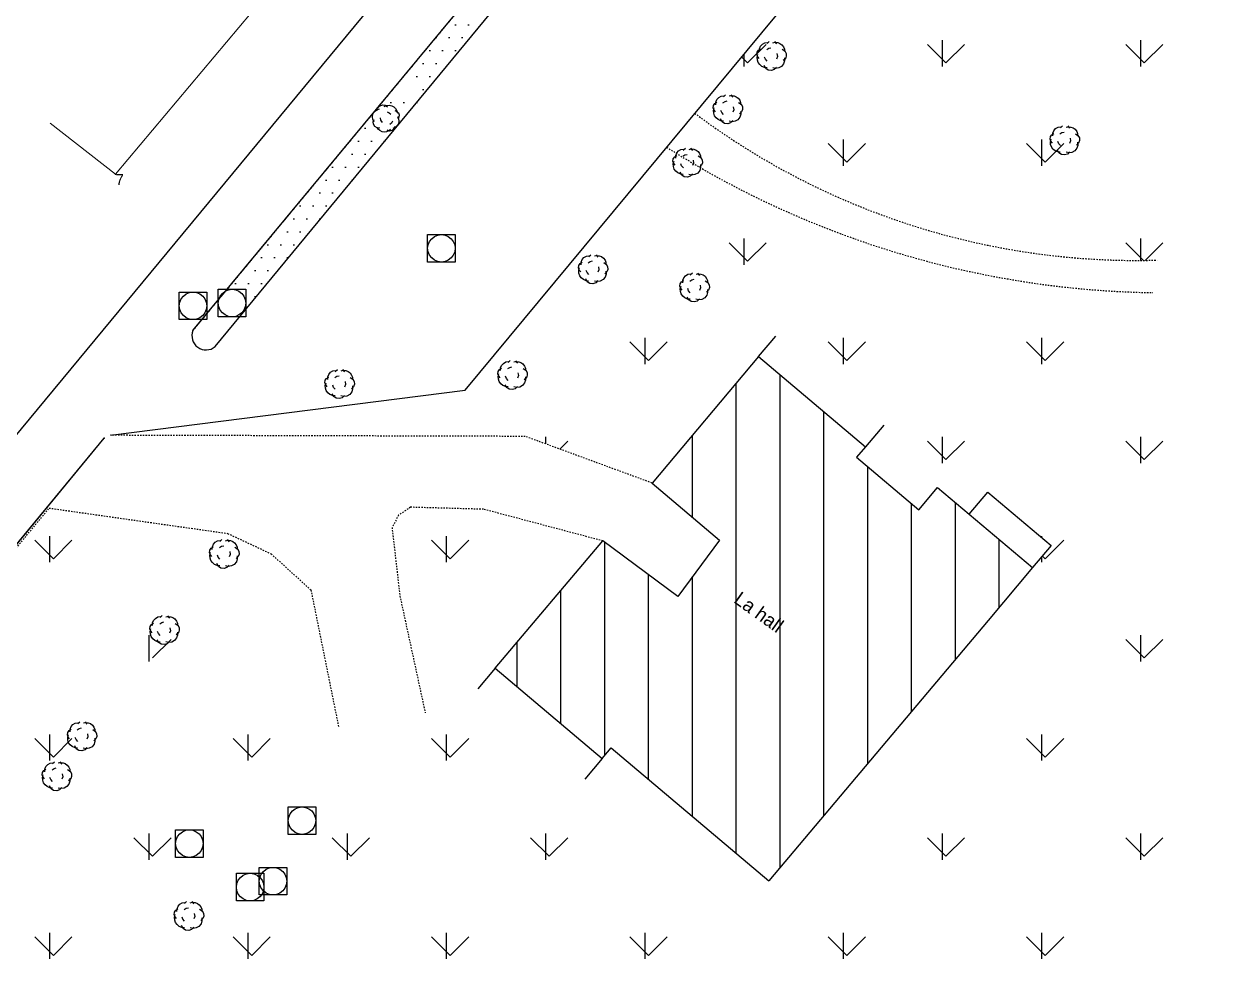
# Model space of a CAD drawing. Header units: metres. Extents: x 64 to 796628, y 142 to 671743.
# Drawn here: x 364330.5 to 364417.4, y 375941.9 to 376009.7 of the extents above; entities that cross this region are included whole.
import ezdxf

# ---------------------------------------------------------------- set-up
doc = ezdxf.new("R2010")
doc.units = ezdxf.units.M
doc.header["$LTSCALE"] = 2
for name, pattern in [('17', [5.5, 2, -1.5, 2]), ('ACAD_ISO02W100', [15, 12, -3]), ('UNE_LIGNE_CONTINUE', [0])]:
    doc.linetypes.add(name, pattern=pattern)
for name, color, linetype in [('ARBRE', 3, 'UNE_LIGNE_CONTINUE'), ('Batimment', 10, 'Continuous'), ('construction', 1, 'Continuous'), ('piste', 7, 'ACAD_ISO02W100'), ('regard', 7, 'Continuous'), ('toponymie', 7, 'Continuous'), ('vegetation', 94, 'Continuous')]:
    doc.layers.add(name, color=color, linetype=linetype)

# ---------------------------------------------------------------- blocks, each defined once
blk = doc.blocks.new('053')
at = {"color": 0}
for p, q in [((-0.5, -0.5), (-0.5, 0.5)), ((-0.5, 0.5), (0.5, 0.5)), ((-0.25, 0.43), (-0.13, 0.48)), ((-0.13, 0.48), (0, 0.5)), ((0, 0.5), (0.13, 0.48)), ((0.13, 0.48), (0.25, 0.43)), ((0.5, 0.5), (0.5, -0.5)), ((-0.5, 0), (-0.48, 0.13)), ((-0.48, -0.13), (-0.5, 0)), ((-0.48, 0.13), (-0.43, 0.25)), ((-0.43, 0.25), (-0.35, 0.35)), ((-0.35, 0.35), (-0.25, 0.43)), ((0.25, 0.43), (0.35, 0.35)), ((0.35, 0.35), (0.43, 0.25)), ((0.43, 0.25), (0.48, 0.13)), ((0.48, 0.13), (0.5, 0)), ((0.5, 0), (0.48, -0.13)), ((-0.43, -0.25), (-0.48, -0.13)), ((-0.35, -0.35), (-0.43, -0.25)), ((-0.25, -0.43), (-0.35, -0.35)), ((-0.13, -0.48), (-0.25, -0.43)), ((0.25, -0.43), (0.13, -0.48)), ((0.35, -0.35), (0.25, -0.43)), ((0.43, -0.25), (0.35, -0.35)), ((0.48, -0.13), (0.43, -0.25)), ((0.5, -0.5), (-0.5, -0.5)), ((0, -0.5), (-0.13, -0.48)), ((0.13, -0.48), (0, -0.5))]:
    blk.add_line(p, q, dxfattribs=at)
blk = doc.blocks.new('019')
at = {"color": 0}
for p, q in [((-0.3, 0.37), (-0.23, 0.44)), ((-0.23, 0.44), (-0.13, 0.48)), ((-0.13, 0.48), (-0.03, 0.47)), ((-0.06, 0.43), (0.02, 0.46)), ((-0.03, 0.47), (0.06, 0.41)), ((0.02, 0.46), (0.12, 0.47)), ((0.12, 0.47), (0.21, 0.45)), ((0.21, 0.45), (0.29, 0.41)), ((-0.49, 0.05), (-0.47, 0.16)), ((-0.47, -0.05), (-0.49, 0.05)), ((-0.47, 0.16), (-0.41, 0.25)), ((-0.41, 0.25), (-0.33, 0.31)), ((-0.33, 0.27), (-0.3, 0.37)), ((-0.33, 0.31), (-0.23, 0.34)), ((-0.19, -0.07), (-0.2, 0.02)), ((0.04, 0.23), (0.12, 0.2)), ((0.12, 0.2), (0.18, 0.15)), ((0.29, 0.41), (0.35, 0.35)), ((0.32, 0.28), (0.39, 0.25)), ((0.35, 0.35), (0.4, 0.27)), ((0.39, 0.25), (0.45, 0.2)), ((0.4, 0.27), (0.42, 0.18)), ((0.42, 0.06), (0.46, -0.02)), ((0.47, 0.04), (0.43, -0.03)), ((0.45, 0.2), (0.48, 0.12)), ((0.48, 0.12), (0.47, 0.04)), ((-0.42, -0.14), (-0.47, -0.05)), ((-0.46, -0.13), (-0.43, -0.04)), ((-0.45, -0.22), (-0.46, -0.13)), ((-0.4, -0.3), (-0.45, -0.22)), ((-0.32, -0.35), (-0.4, -0.3)), ((-0.28, -0.4), (-0.32, -0.33)), ((-0.22, -0.36), (-0.32, -0.35)), ((-0.22, -0.45), (-0.28, -0.4)), ((-0.13, -0.15), (-0.19, -0.07)), ((0.13, -0.47), (0.04, -0.43)), ((0.16, -0.41), (0.1, -0.46)), ((0.2, -0.18), (0.14, -0.23)), ((0.24, -0.11), (0.2, -0.18)), ((0.29, -0.39), (0.22, -0.45)), ((0.33, -0.33), (0.25, -0.37)), ((0.32, -0.3), (0.29, -0.39)), ((0.4, -0.28), (0.33, -0.33)), ((0.45, -0.2), (0.4, -0.28)), ((0.47, -0.11), (0.45, -0.2)), ((0.46, -0.02), (0.47, -0.11)), ((-0.14, -0.49), (-0.22, -0.45)), ((-0.06, -0.5), (-0.14, -0.49)), ((0.02, -0.49), (-0.06, -0.5)), ((0.1, -0.46), (0.02, -0.49)), ((0.22, -0.45), (0.13, -0.47))]:
    blk.add_line(p, q, dxfattribs=at)

msp = doc.modelspace()

# ---------------------------------------------------------------- hatches: boundary and pattern name
at = {"layer": 'construction'}
h = msp.add_hatch(dxfattribs=at)
h.set_pattern_fill('ANSI31', color=256, angle=45, style=0)
h.paths.add_polyline_path([(364406.113, 376056.24), (364388.521, 376036.26), (364410.498, 376018.155), (364427.415, 376038.69)])
h.paths.add_polyline_path([(364368.661, 376041.038), (364381.982, 376056.822), (364371.648, 376065.383), (364369.415, 376062.687), (364358.024, 376048.939)])
h.paths.add_polyline_path([(364384.401, 375947.667), (364400.297, 375966.534), (364403.519, 375970.358), (364398.93, 375974.224), (364396.636, 375976.157), (364395.283, 375974.551), (364390.771, 375978.353), (364391.415, 375979.117), (364383.668, 375985.645), (364375.949, 375976.483), (364380.848, 375972.355), (364377.808, 375968.263), (364372.386, 375972.29), (364364.594, 375963.064), (364372.336, 375956.525), (364372.982, 375957.289)])
h.paths.add_polyline_path([(364380.186, 375892.223), (364388.418, 375903.306), (364364.495, 375921.075), (364361.257, 375916.716), (364356.44, 375920.293), (364359.678, 375924.652), (364343.803, 375936.443), (364335.653, 375926.387), (364351.446, 375913.569), (364355.34, 375918.812), (364360.156, 375915.234), (364356.263, 375909.992)])
h.paths.add_polyline_path([(364331.463, 375876.975), (364344.178, 375894.095), (364325.654, 375907.853), (364311.73, 375890.715), (364313.647, 375889.291), (364311.124, 375885.894), (364309.69, 375886.997), (364304.017, 375879.921), (364308.849, 375876.332), (364317.197, 375887.571)])
h.paths.add_polyline_path([(364400.672, 376043.396), (364417.082, 376031.674), (364416.017, 376030.182), (364399.606, 376041.904)], flags=24)
h.paths.add_polyline_path([(364406.346, 376057.014), (364408.18, 376057.014), (364408.18, 376055.514), (364406.346, 376055.514)], flags=9)
h.paths.add_polyline_path([(364368.369, 376056.978), (364373.794, 376053.103), (364372.729, 376051.612), (364367.304, 376055.486)], flags=24)
h.paths.add_polyline_path([(364380.769, 376056.712), (364382.602, 376056.712), (364382.602, 376055.212), (364380.769, 376055.212)], flags=9)
h.paths.add_polyline_path([(364369.84, 376065.668), (364371.673, 376065.668), (364371.673, 376064.168), (364369.84, 376064.168)], flags=9)
h.paths.add_polyline_path([(364367.385, 376043.252), (364369.552, 376043.252), (364369.552, 376041.752), (364367.385, 376041.752)], flags=24)
h.paths.add_polyline_path([(364382.322, 375969.032), (364387.34, 375965.448), (364386.468, 375964.227), (364381.45, 375967.811)], flags=24)
h.paths.add_polyline_path([(364371.561, 375972.114), (364373.728, 375972.114), (364373.728, 375970.614), (364371.561, 375970.614)], flags=25)
h.paths.add_polyline_path([(364364.21, 375914.285), (364383.197, 375900.723), (364382.132, 375899.231), (364363.144, 375912.793)], flags=24)
h.paths.add_polyline_path([(364344.369, 375928.707), (364353.049, 375922.507), (364351.983, 375921.016), (364343.303, 375927.215)], flags=24)
h.paths.add_polyline_path([(364336.536, 375927.886), (364337.702, 375927.886), (364337.702, 375926.386), (364336.536, 375926.386)], flags=25)
h.paths.add_polyline_path([(364322.94, 375899.836), (364337.723, 375889.277), (364336.658, 375887.785), (364321.875, 375898.344)], flags=24)
h.paths.add_polyline_path([(364324.024, 375895.604), (364332.839, 375889.307), (364331.968, 375888.086), (364323.152, 375894.383)], flags=24)
h.paths.add_polyline_path([(364311.638, 375886.576), (364313.805, 375886.576), (364313.805, 375885.076), (364311.638, 375885.076)], flags=24)
h.paths.add_polyline_path([(364326.241, 375907.987), (364328.408, 375907.987), (364328.408, 375906.487), (364326.241, 375906.487)], flags=9)
at = {"layer": 'vegetation', "ltscale": 0.001}
h = msp.add_hatch(dxfattribs=at)
h.set_pattern_fill('DOTS', color=256, scale=15, style=0)
h.set_pattern_definition([(0, (0, 0), (0.46875, 0.9375), [0, -0.9375])])
h.paths.add_polyline_path([(364370.196, 376017.741, 0.778348), (364368.953, 376019.198), (364358.226, 376006.262), (364358.324, 376006.164), (364358.424, 376006.004), (364358.439, 376005.934), (364358.524, 376005.864), (364358.584, 376005.704), (364358.564, 376005.544), (364358.521, 376005.469), (364358.544, 376005.424), (364358.564, 376005.244), (364358.524, 376005.064), (364358.424, 376004.904), (364358.284, 376004.804), (364358.236, 376004.78), (364358.204, 376004.684), (364358.064, 376004.564), (364357.884, 376004.524), (364357.832, 376004.547), (364357.664, 376004.484), (364357.504, 376004.464), (364357.344, 376004.484), (364357.184, 376004.564), (364357.064, 376004.664), (364357.008, 376004.762), (364356.984, 376004.764), (364356.077, 376003.671), (364356.072, 376003.653), (364356.212, 376003.793), (364356.412, 376003.873), (364356.612, 376003.853), (364356.667, 376003.816), (364356.712, 376003.833), (364356.912, 376003.853), (364357.092, 376003.813), (364357.252, 376003.733), (364357.372, 376003.613), (364357.472, 376003.453), (364357.487, 376003.384), (364357.572, 376003.313), (364357.632, 376003.153), (364357.612, 376002.993), (364357.569, 376002.919), (364357.592, 376002.873), (364357.612, 376002.693), (364357.572, 376002.513), (364357.472, 376002.353), (364357.332, 376002.253), (364357.284, 376002.229), (364357.252, 376002.133), (364357.112, 376002.013), (364356.932, 376001.973), (364356.88, 376001.996), (364356.712, 376001.933), (364356.552, 376001.913), (364356.392, 376001.933), (364356.232, 376002.013), (364356.112, 376002.113), (364356.056, 376002.211), (364356.032, 376002.213), (364355.872, 376002.313), (364355.772, 376002.473), (364355.752, 376002.653), (364355.778, 376002.731), (364355.732, 376002.813), (364355.692, 376003.013), (364355.737, 376003.261), (364345.17, 375990.518), (364346.527, 375990.518), (364346.527, 375989.063)])

# ---------------------------------------------------------------- linework, layer by layer
at = {"color": 0, "linetype": 'ACAD_ISO02W100', "lineweight": 13}
for p, q in [((364284.961, 376039.349), (364337.093, 375998.865)), ((364337.093, 375998.865), (364354.283, 376019.337))]:
    msp.add_line(p, q, dxfattribs=at)
at = {"ltscale": 0.001}
for p, q in [((364342.692, 375987.53), (364368.953, 376019.198)), ((364344.303, 375986.369), (364370.196, 376017.741)), ((364344.303, 375986.369), (364370.196, 376017.741)), ((364362.41, 375983.204), (364387.883, 376013.92)), ((364362.41, 375983.204), (364387.883, 376013.92)), ((364336.719, 375979.943), (364362.41, 375983.204)), ((364336.719, 375979.943), (364362.41, 375983.204))]:
    msp.add_line(p, q, dxfattribs=at)
for p, q in [((364304.219, 375948.968), (364356.824, 376012.506)), ((364308.127, 375945.585), (364336.266, 375979.73)), ((364310.535, 375948.638), (364336.266, 375979.73))]:
    msp.add_line(p, q)
msp.add_arc((364343.64, 375987.147), 1.022, 157.97967, 310.4547, dxfattribs=at)
msp.add_arc((364343.64, 375987.147), 1.022, 157.97967, 310.4547, dxfattribs=at)
for p in [(364337.093, 375998.865), (364336.266, 375979.73), (364336.266, 375979.73)]:
    msp.add_point(p)
at = {"layer": 'ARBRE'}
for p, q in [((364384.293, 376008.335), (364384.44, 376008.476)), ((364384.825, 376008.467), (364384.956, 376008.301)), ((364383.544, 376007.513), (364383.567, 376007.696)), ((364383.567, 376007.696), (364383.666, 376007.838)), ((364383.666, 376007.838), (364383.813, 376007.931)), ((364383.741, 376007.75), (364383.745, 376007.942)), ((364383.745, 376007.942), (364383.817, 376008.123)), ((364383.817, 376008.123), (364383.945, 376008.275)), ((364383.945, 376008.275), (364384.12, 376008.377)), ((364384.12, 376008.377), (364384.304, 376008.402)), ((364384.254, 376007.893), (364384.401, 376007.986)), ((364384.401, 376007.986), (364384.565, 376008.021)), ((364384.707, 376008.383), (364384.872, 376008.418)), ((364384.872, 376008.418), (364385.054, 376008.395)), ((364384.999, 376007.598), (364385.032, 376007.385)), ((364385.054, 376008.395), (364385.216, 376008.334)), ((364385.216, 376008.334), (364385.359, 376008.235)), ((364385.359, 376008.235), (364385.471, 376008.078)), ((364385.38, 376007.907), (364385.561, 376007.788)), ((364385.471, 376008.078), (364385.535, 376007.923)), ((364385.535, 376007.923), (364385.541, 376007.75)), ((364385.561, 376007.788), (364385.663, 376007.612)), ((364385.663, 376007.612), (364385.678, 376007.41)), ((364383.608, 376007.358), (364383.544, 376007.513)), ((364383.569, 376007.33), (364383.621, 376007.521)), ((364383.584, 376007.128), (364383.569, 376007.33)), ((364383.638, 376006.953), (364383.584, 376007.128)), ((364383.711, 376007.231), (364383.608, 376007.358)), ((364383.75, 376006.797), (364383.638, 376006.953)), ((364383.901, 376006.669), (364383.75, 376006.797)), ((364384.186, 376006.518), (364384.075, 376006.723)), ((364384.172, 376007.182), (364384.108, 376007.338)), ((364384.294, 376007.045), (364384.172, 376007.182)), ((364385.032, 376007.385), (364384.961, 376007.204)), ((364385.483, 376006.856), (364385.335, 376006.667)), ((364385.606, 376007.229), (364385.459, 376007.088)), ((364385.545, 376007.067), (364385.483, 376006.856)), ((364385.54, 376007.288), (364385.545, 376007.067)), ((364385.678, 376007.41), (364385.606, 376007.229)), ((364384.101, 376006.587), (364383.901, 376006.669)), ((364384.284, 376006.564), (364384.101, 376006.587)), ((364384.367, 376006.399), (364384.186, 376006.518)), ((364384.597, 376006.375), (364384.367, 376006.399)), ((364384.801, 376006.438), (364384.597, 376006.375)), ((364384.918, 376006.522), (364384.697, 376006.565)), ((364384.958, 376006.598), (364384.801, 376006.438)), ((364385.13, 376006.556), (364384.918, 376006.522)), ((364385.335, 376006.667), (364385.13, 376006.556)), ((364380.581, 376004.084), (364380.652, 376004.265)), ((364380.652, 376004.265), (364380.78, 376004.417)), ((364380.78, 376004.417), (364380.956, 376004.519)), ((364380.956, 376004.519), (364381.139, 376004.544)), ((364381.09, 376004.035), (364381.236, 376004.128)), ((364381.128, 376004.476), (364381.275, 376004.618)), ((364381.236, 376004.128), (364381.4, 376004.163)), ((364381.543, 376004.525), (364381.707, 376004.56)), ((364381.66, 376004.609), (364381.791, 376004.443)), ((364381.707, 376004.56), (364381.889, 376004.537)), ((364381.889, 376004.537), (364382.052, 376004.476)), ((364382.052, 376004.476), (364382.194, 376004.377)), ((364382.194, 376004.377), (364382.306, 376004.22)), ((364382.306, 376004.22), (364382.37, 376004.065)), ((364380.379, 376003.655), (364380.402, 376003.838)), ((364380.443, 376003.5), (364380.379, 376003.655)), ((364380.402, 376003.838), (364380.502, 376003.98)), ((364380.404, 376003.472), (364380.456, 376003.663)), ((364380.419, 376003.27), (364380.404, 376003.472)), ((364380.473, 376003.095), (364380.419, 376003.27)), ((364380.546, 376003.373), (364380.443, 376003.5)), ((364380.502, 376003.98), (364380.648, 376004.073)), ((364380.577, 376003.892), (364380.581, 376004.084)), ((364381.007, 376003.324), (364380.943, 376003.48)), ((364381.129, 376003.187), (364381.007, 376003.324)), ((364381.868, 376003.527), (364381.797, 376003.346)), ((364381.834, 376003.74), (364381.868, 376003.527)), ((364382.216, 376004.049), (364382.396, 376003.93)), ((364382.442, 376003.371), (364382.294, 376003.23)), ((364382.37, 376004.065), (364382.376, 376003.892)), ((364382.376, 376003.43), (364382.381, 376003.208)), ((364382.396, 376003.93), (364382.498, 376003.754)), ((364382.513, 376003.552), (364382.442, 376003.371)), ((364382.498, 376003.754), (364382.513, 376003.552)), ((364380.585, 376002.939), (364380.473, 376003.095)), ((364380.736, 376002.811), (364380.585, 376002.939)), ((364380.937, 376002.729), (364380.736, 376002.811)), ((364381.022, 376002.66), (364380.911, 376002.865)), ((364381.119, 376002.706), (364380.937, 376002.729)), ((364381.202, 376002.541), (364381.022, 376002.66)), ((364381.432, 376002.517), (364381.202, 376002.541)), ((364381.636, 376002.58), (364381.432, 376002.517)), ((364381.753, 376002.664), (364381.533, 376002.707)), ((364381.793, 376002.74), (364381.636, 376002.58)), ((364381.966, 376002.698), (364381.753, 376002.664)), ((364382.17, 376002.809), (364381.966, 376002.698)), ((364382.318, 376002.998), (364382.17, 376002.809)), ((364382.381, 376003.208), (364382.318, 376002.998)), ((364404.785, 376001.397), (364404.808, 376001.579)), ((364404.808, 376001.579), (364404.907, 376001.721)), ((364404.907, 376001.721), (364405.054, 376001.814)), ((364404.983, 376001.633), (364404.987, 376001.825)), ((364404.987, 376001.825), (364405.058, 376002.007)), ((364405.058, 376002.007), (364405.186, 376002.158)), ((364405.186, 376002.158), (364405.362, 376002.26)), ((364405.362, 376002.26), (364405.545, 376002.285)), ((364405.496, 376001.776), (364405.642, 376001.869)), ((364405.534, 376002.218), (364405.681, 376002.359)), ((364405.642, 376001.869), (364405.806, 376001.904)), ((364405.949, 376002.267), (364406.113, 376002.302)), ((364406.066, 376002.351), (364406.197, 376002.184)), ((364406.113, 376002.302), (364406.295, 376002.278)), ((364406.295, 376002.278), (364406.458, 376002.217)), ((364406.458, 376002.217), (364406.6, 376002.118)), ((364406.6, 376002.118), (364406.712, 376001.962)), ((364406.622, 376001.79), (364406.802, 376001.671)), ((364406.712, 376001.962), (364406.776, 376001.806)), ((364406.776, 376001.806), (364406.782, 376001.633)), ((364406.802, 376001.671), (364406.904, 376001.496)), ((364406.904, 376001.496), (364406.919, 376001.293)), ((364377.868, 376000.552), (364378.043, 376000.654)), ((364378.043, 376000.654), (364378.226, 376000.679)), ((364378.215, 376000.612), (364378.363, 376000.753)), ((364378.63, 376000.66), (364378.795, 376000.695)), ((364378.747, 376000.744), (364378.879, 376000.578)), ((364378.795, 376000.695), (364378.977, 376000.672)), ((364378.977, 376000.672), (364379.139, 376000.611)), ((364404.849, 376001.241), (364404.785, 376001.397)), ((364404.81, 376001.213), (364404.862, 376001.405)), ((364404.825, 376001.011), (364404.81, 376001.213)), ((364404.879, 376000.837), (364404.825, 376001.011)), ((364404.952, 376001.114), (364404.849, 376001.241)), ((364404.991, 376000.68), (364404.879, 376000.837)), ((364405.142, 376000.552), (364404.991, 376000.68)), ((364405.413, 376001.066), (364405.349, 376001.221)), ((364405.535, 376000.928), (364405.413, 376001.066)), ((364406.274, 376001.269), (364406.202, 376001.087)), ((364406.24, 376001.481), (364406.274, 376001.269)), ((364406.724, 376000.739), (364406.576, 376000.55)), ((364406.848, 376001.112), (364406.7, 376000.971)), ((364406.786, 376000.95), (364406.724, 376000.739)), ((364406.782, 376001.171), (364406.786, 376000.95)), ((364406.919, 376001.293), (364406.848, 376001.112)), ((364377.467, 375999.79), (364377.49, 375999.973)), ((364377.531, 375999.635), (364377.467, 375999.79)), ((364377.49, 375999.973), (364377.589, 376000.115)), ((364377.492, 375999.607), (364377.544, 375999.798)), ((364377.589, 376000.115), (364377.735, 376000.208)), ((364377.664, 376000.027), (364377.668, 376000.219)), ((364377.668, 376000.219), (364377.739, 376000.4)), ((364377.739, 376000.4), (364377.868, 376000.552)), ((364378.177, 376000.17), (364378.323, 376000.263)), ((364378.323, 376000.263), (364378.488, 376000.298)), ((364378.921, 375999.875), (364378.955, 375999.662)), ((364379.139, 376000.611), (364379.281, 376000.512)), ((364379.281, 376000.512), (364379.393, 376000.355)), ((364379.303, 376000.184), (364379.483, 376000.065)), ((364379.393, 376000.355), (364379.457, 376000.2)), ((364379.457, 376000.2), (364379.463, 376000.027)), ((364379.483, 376000.065), (364379.586, 375999.889)), ((364379.586, 375999.889), (364379.6, 375999.687)), ((364405.343, 376000.471), (364405.142, 376000.552)), ((364405.428, 376000.402), (364405.317, 376000.606)), ((364405.525, 376000.448), (364405.343, 376000.471)), ((364405.608, 376000.282), (364405.428, 376000.402)), ((364405.838, 376000.258), (364405.608, 376000.282)), ((364406.042, 376000.321), (364405.838, 376000.258)), ((364406.159, 376000.405), (364405.939, 376000.448)), ((364406.199, 376000.481), (364406.042, 376000.321)), ((364406.371, 376000.439), (364406.159, 376000.405)), ((364406.576, 376000.55), (364406.371, 376000.439)), ((364377.506, 375999.405), (364377.492, 375999.607)), ((364377.56, 375999.23), (364377.506, 375999.405)), ((364377.634, 375999.508), (364377.531, 375999.635)), ((364377.673, 375999.074), (364377.56, 375999.23)), ((364377.824, 375998.946), (364377.673, 375999.074)), ((364378.024, 375998.864), (364377.824, 375998.946)), ((364378.109, 375998.795), (364377.998, 375999)), ((364378.095, 375999.459), (364378.031, 375999.615)), ((364378.217, 375999.322), (364378.095, 375999.459)), ((364378.955, 375999.662), (364378.884, 375999.481)), ((364379.257, 375998.944), (364379.053, 375998.833)), ((364379.406, 375999.133), (364379.257, 375998.944)), ((364379.529, 375999.506), (364379.382, 375999.365)), ((364379.468, 375999.344), (364379.406, 375999.133)), ((364379.463, 375999.565), (364379.468, 375999.344)), ((364379.6, 375999.687), (364379.529, 375999.506)), ((364378.206, 375998.841), (364378.024, 375998.864)), ((364378.289, 375998.676), (364378.109, 375998.795)), ((364378.52, 375998.652), (364378.289, 375998.676)), ((364378.723, 375998.715), (364378.52, 375998.652)), ((364378.841, 375998.799), (364378.62, 375998.842)), ((364378.881, 375998.875), (364378.723, 375998.715)), ((364379.053, 375998.833), (364378.841, 375998.799)), ((364370.889, 375992.675), (364371.017, 375992.826)), ((364371.017, 375992.826), (364371.193, 375992.928)), ((364371.193, 375992.928), (364371.376, 375992.953)), ((364371.365, 375992.886), (364371.512, 375993.027)), ((364371.78, 375992.935), (364371.944, 375992.97)), ((364371.897, 375993.019), (364372.028, 375992.852)), ((364371.944, 375992.97), (364372.126, 375992.946)), ((364372.126, 375992.946), (364372.289, 375992.885)), ((364372.289, 375992.885), (364372.431, 375992.786)), ((364370.616, 375992.065), (364370.639, 375992.247)), ((364370.68, 375991.909), (364370.616, 375992.065)), ((364370.639, 375992.247), (364370.739, 375992.389)), ((364370.641, 375991.881), (364370.693, 375992.073)), ((364370.739, 375992.389), (364370.885, 375992.482)), ((364370.814, 375992.301), (364370.818, 375992.493)), ((364370.818, 375992.493), (364370.889, 375992.675)), ((364371.327, 375992.444), (364371.473, 375992.537)), ((364371.473, 375992.537), (364371.637, 375992.572)), ((364372.105, 375991.937), (364372.034, 375991.755)), ((364372.071, 375992.149), (364372.105, 375991.937)), ((364372.431, 375992.786), (364372.543, 375992.63)), ((364372.453, 375992.458), (364372.633, 375992.339)), ((364372.543, 375992.63), (364372.607, 375992.474)), ((364372.607, 375992.474), (364372.613, 375992.301)), ((364372.633, 375992.339), (364372.735, 375992.164)), ((364372.75, 375991.961), (364372.679, 375991.78)), ((364372.735, 375992.164), (364372.75, 375991.961)), ((364370.656, 375991.679), (364370.641, 375991.881)), ((364370.71, 375991.505), (364370.656, 375991.679)), ((364370.783, 375991.782), (364370.68, 375991.909)), ((364370.822, 375991.348), (364370.71, 375991.505)), ((364370.973, 375991.22), (364370.822, 375991.348)), ((364371.174, 375991.139), (364370.973, 375991.22)), ((364371.259, 375991.069), (364371.148, 375991.274)), ((364371.356, 375991.116), (364371.174, 375991.139)), ((364371.244, 375991.734), (364371.18, 375991.889)), ((364371.366, 375991.596), (364371.244, 375991.734)), ((364371.439, 375990.95), (364371.259, 375991.069)), ((364371.99, 375991.073), (364371.77, 375991.116)), ((364372.03, 375991.149), (364371.873, 375990.989)), ((364372.203, 375991.107), (364371.99, 375991.073)), ((364372.407, 375991.218), (364372.203, 375991.107)), ((364372.555, 375991.407), (364372.407, 375991.218)), ((364372.679, 375991.78), (364372.531, 375991.639)), ((364372.618, 375991.618), (364372.555, 375991.407)), ((364372.613, 375991.839), (364372.618, 375991.618)), ((364377.996, 375990.924), (364378.095, 375991.066)), ((364378.095, 375991.066), (364378.241, 375991.16)), ((364378.17, 375990.978), (364378.174, 375991.171)), ((364378.174, 375991.171), (364378.246, 375991.352)), ((364378.246, 375991.352), (364378.374, 375991.503)), ((364378.374, 375991.503), (364378.549, 375991.605)), ((364378.549, 375991.605), (364378.733, 375991.63)), ((364378.683, 375991.121), (364378.83, 375991.214)), ((364378.722, 375991.563), (364378.869, 375991.704)), ((364378.83, 375991.214), (364378.994, 375991.249)), ((364379.136, 375991.612), (364379.301, 375991.647)), ((364379.254, 375991.696), (364379.385, 375991.53)), ((364379.301, 375991.647), (364379.483, 375991.624)), ((364379.483, 375991.624), (364379.645, 375991.562)), ((364379.645, 375991.562), (364379.787, 375991.463)), ((364379.787, 375991.463), (364379.9, 375991.307)), ((364379.809, 375991.136), (364379.99, 375991.016)), ((364379.9, 375991.307), (364379.964, 375991.152)), ((364379.964, 375991.152), (364379.97, 375990.978)), ((364371.669, 375990.926), (364371.439, 375990.95)), ((364371.873, 375990.989), (364371.669, 375990.926)), ((364377.973, 375990.742), (364377.996, 375990.924)), ((364378.037, 375990.587), (364377.973, 375990.742)), ((364377.998, 375990.559), (364378.05, 375990.75)), ((364378.013, 375990.356), (364377.998, 375990.559)), ((364378.067, 375990.182), (364378.013, 375990.356)), ((364378.14, 375990.459), (364378.037, 375990.587)), ((364378.601, 375990.411), (364378.537, 375990.566)), ((364378.723, 375990.274), (364378.601, 375990.411)), ((364379.461, 375990.614), (364379.39, 375990.433)), ((364379.427, 375990.826), (364379.461, 375990.614)), ((364380.035, 375990.457), (364379.888, 375990.316)), ((364379.974, 375990.295), (364379.912, 375990.085)), ((364379.969, 375990.516), (364379.974, 375990.295)), ((364379.99, 375991.016), (364380.092, 375990.841)), ((364380.107, 375990.639), (364380.035, 375990.457)), ((364380.092, 375990.841), (364380.107, 375990.639)), ((364378.179, 375990.026), (364378.067, 375990.182)), ((364378.33, 375989.897), (364378.179, 375990.026)), ((364378.53, 375989.816), (364378.33, 375989.897)), ((364378.615, 375989.747), (364378.504, 375989.951)), ((364378.713, 375989.793), (364378.53, 375989.816)), ((364378.796, 375989.627), (364378.615, 375989.747)), ((364379.026, 375989.603), (364378.796, 375989.627)), ((364379.229, 375989.666), (364379.026, 375989.603)), ((364379.347, 375989.75), (364379.126, 375989.794)), ((364379.387, 375989.826), (364379.229, 375989.666)), ((364379.559, 375989.784), (364379.347, 375989.75)), ((364379.764, 375989.895), (364379.559, 375989.784)), ((364379.912, 375990.085), (364379.764, 375989.895)), ((364364.983, 375984.821), (364365.054, 375985.002)), ((364365.054, 375985.002), (364365.183, 375985.153)), ((364365.183, 375985.153), (364365.358, 375985.255)), ((364365.358, 375985.255), (364365.541, 375985.28)), ((364365.53, 375985.213), (364365.678, 375985.354)), ((364365.945, 375985.262), (364366.109, 375985.297)), ((364366.062, 375985.346), (364366.194, 375985.18)), ((364366.109, 375985.297), (364366.292, 375985.274)), ((364366.292, 375985.274), (364366.454, 375985.213)), ((364366.454, 375985.213), (364366.596, 375985.113)), ((364366.596, 375985.113), (364366.708, 375984.957)), ((364352.378, 375984.068), (364352.524, 375984.161)), ((364352.453, 375983.98), (364352.457, 375984.172)), ((364352.457, 375984.172), (364352.528, 375984.354)), ((364352.528, 375984.354), (364352.657, 375984.505)), ((364352.657, 375984.505), (364352.832, 375984.607)), ((364352.832, 375984.607), (364353.015, 375984.632)), ((364352.966, 375984.123), (364353.112, 375984.216)), ((364353.004, 375984.565), (364353.152, 375984.706)), ((364353.112, 375984.216), (364353.277, 375984.251)), ((364353.419, 375984.614), (364353.583, 375984.649)), ((364353.536, 375984.698), (364353.667, 375984.531)), ((364353.583, 375984.649), (364353.766, 375984.625)), ((364353.766, 375984.625), (364353.928, 375984.564)), ((364353.928, 375984.564), (364354.07, 375984.465)), ((364354.07, 375984.465), (364354.182, 375984.309)), ((364354.092, 375984.137), (364354.272, 375984.018)), ((364354.182, 375984.309), (364354.246, 375984.153)), ((364354.246, 375984.153), (364354.252, 375983.98)), ((364364.781, 375984.392), (364364.805, 375984.574)), ((364364.846, 375984.237), (364364.781, 375984.392)), ((364364.805, 375984.574), (364364.904, 375984.717)), ((364364.806, 375984.209), (364364.859, 375984.4)), ((364364.821, 375984.006), (364364.806, 375984.209)), ((364364.949, 375984.109), (364364.846, 375984.237)), ((364364.904, 375984.717), (364365.05, 375984.81)), ((364364.979, 375984.628), (364364.983, 375984.821)), ((364365.409, 375984.061), (364365.345, 375984.216)), ((364365.492, 375984.771), (364365.638, 375984.864)), ((364365.638, 375984.864), (364365.803, 375984.899)), ((364366.27, 375984.264), (364366.199, 375984.083)), ((364366.236, 375984.476), (364366.27, 375984.264)), ((364366.618, 375984.786), (364366.798, 375984.666)), ((364366.844, 375984.107), (364366.697, 375983.966)), ((364366.708, 375984.957), (364366.772, 375984.802)), ((364366.772, 375984.802), (364366.778, 375984.628)), ((364366.778, 375984.166), (364366.783, 375983.945)), ((364366.798, 375984.666), (364366.9, 375984.491)), ((364366.915, 375984.289), (364366.844, 375984.107)), ((364366.9, 375984.491), (364366.915, 375984.289)), ((364352.255, 375983.744), (364352.279, 375983.926)), ((364352.319, 375983.588), (364352.255, 375983.744)), ((364352.279, 375983.926), (364352.378, 375984.068)), ((364352.28, 375983.56), (364352.333, 375983.752)), ((364352.295, 375983.358), (364352.28, 375983.56)), ((364352.349, 375983.184), (364352.295, 375983.358)), ((364352.423, 375983.461), (364352.319, 375983.588)), ((364352.883, 375983.413), (364352.819, 375983.568)), ((364353.005, 375983.275), (364352.883, 375983.413)), ((364353.744, 375983.616), (364353.673, 375983.434)), ((364353.71, 375983.828), (364353.744, 375983.616)), ((364354.318, 375983.459), (364354.171, 375983.318)), ((364354.257, 375983.297), (364354.195, 375983.086)), ((364354.252, 375983.518), (364354.257, 375983.297)), ((364354.272, 375984.018), (364354.374, 375983.843)), ((364354.389, 375983.64), (364354.318, 375983.459)), ((364354.374, 375983.843), (364354.389, 375983.64)), ((364364.875, 375983.832), (364364.821, 375984.006)), ((364364.987, 375983.676), (364364.875, 375983.832)), ((364365.139, 375983.547), (364364.987, 375983.676)), ((364365.339, 375983.466), (364365.139, 375983.547)), ((364365.424, 375983.397), (364365.313, 375983.601)), ((364365.521, 375983.443), (364365.339, 375983.466)), ((364365.532, 375983.924), (364365.409, 375984.061)), ((364365.604, 375983.278), (364365.424, 375983.397)), ((364365.835, 375983.253), (364365.604, 375983.278)), ((364366.038, 375983.316), (364365.835, 375983.253)), ((364366.155, 375983.4), (364365.935, 375983.444)), ((364366.196, 375983.477), (364366.038, 375983.316)), ((364366.368, 375983.434), (364366.155, 375983.4)), ((364366.572, 375983.545), (364366.368, 375983.434)), ((364366.721, 375983.735), (364366.572, 375983.545)), ((364366.783, 375983.945), (364366.721, 375983.735)), ((364352.461, 375983.027), (364352.349, 375983.184)), ((364352.613, 375982.899), (364352.461, 375983.027)), ((364352.813, 375982.818), (364352.613, 375982.899)), ((364352.898, 375982.749), (364352.787, 375982.953)), ((364352.995, 375982.795), (364352.813, 375982.818)), ((364353.078, 375982.629), (364352.898, 375982.749)), ((364353.309, 375982.605), (364353.078, 375982.629)), ((364353.512, 375982.668), (364353.309, 375982.605)), ((364353.629, 375982.752), (364353.409, 375982.795)), ((364353.669, 375982.828), (364353.512, 375982.668)), ((364353.842, 375982.786), (364353.629, 375982.752)), ((364354.046, 375982.897), (364353.842, 375982.786)), ((364354.195, 375983.086), (364354.046, 375982.897)), ((364344.099, 375971.866), (364344.171, 375972.047)), ((364344.171, 375972.047), (364344.299, 375972.198)), ((364344.299, 375972.198), (364344.474, 375972.3)), ((364344.474, 375972.3), (364344.658, 375972.325)), ((364344.647, 375972.258), (364344.794, 375972.399)), ((364344.755, 375971.909), (364344.919, 375971.944)), ((364345.061, 375972.307), (364345.226, 375972.342)), ((364345.179, 375972.391), (364345.31, 375972.225)), ((364345.226, 375972.342), (364345.408, 375972.319)), ((364345.408, 375972.319), (364345.57, 375972.257)), ((364345.57, 375972.257), (364345.713, 375972.158)), ((364345.713, 375972.158), (364345.825, 375972.002)), ((364345.825, 375972.002), (364345.889, 375971.846)), ((364343.898, 375971.437), (364343.921, 375971.619)), ((364343.962, 375971.282), (364343.898, 375971.437)), ((364343.921, 375971.619), (364344.02, 375971.761)), ((364343.923, 375971.254), (364343.975, 375971.445)), ((364343.938, 375971.051), (364343.923, 375971.254)), ((364344.065, 375971.154), (364343.962, 375971.282)), ((364344.02, 375971.761), (364344.167, 375971.854)), ((364344.095, 375971.673), (364344.099, 375971.866)), ((364344.526, 375971.106), (364344.462, 375971.261)), ((364344.648, 375970.969), (364344.526, 375971.106)), ((364344.608, 375971.816), (364344.755, 375971.909)), ((364345.387, 375971.309), (364345.315, 375971.128)), ((364345.353, 375971.521), (364345.387, 375971.309)), ((364345.734, 375971.831), (364345.915, 375971.711)), ((364345.96, 375971.152), (364345.813, 375971.011)), ((364345.889, 375971.846), (364345.895, 375971.673)), ((364345.894, 375971.211), (364345.899, 375970.99)), ((364345.915, 375971.711), (364346.017, 375971.536)), ((364346.032, 375971.333), (364345.96, 375971.152)), ((364346.017, 375971.536), (364346.032, 375971.333)), ((364343.992, 375970.877), (364343.938, 375971.051)), ((364344.104, 375970.72), (364343.992, 375970.877)), ((364344.255, 375970.592), (364344.104, 375970.72)), ((364344.455, 375970.511), (364344.255, 375970.592)), ((364344.54, 375970.442), (364344.429, 375970.646)), ((364344.638, 375970.488), (364344.455, 375970.511)), ((364344.721, 375970.322), (364344.54, 375970.442)), ((364344.951, 375970.298), (364344.721, 375970.322)), ((364345.155, 375970.361), (364344.951, 375970.298)), ((364345.272, 375970.445), (364345.051, 375970.488)), ((364345.312, 375970.521), (364345.155, 375970.361)), ((364345.484, 375970.479), (364345.272, 375970.445)), ((364345.689, 375970.59), (364345.484, 375970.479)), ((364345.837, 375970.78), (364345.689, 375970.59)), ((364345.899, 375970.99), (364345.837, 375970.78)), ((364339.972, 375966.676), (364340.148, 375966.778)), ((364340.148, 375966.778), (364340.331, 375966.803)), ((364340.32, 375966.736), (364340.467, 375966.877)), ((364340.735, 375966.785), (364340.899, 375966.82)), ((364340.852, 375966.869), (364340.983, 375966.703)), ((364340.899, 375966.82), (364341.081, 375966.797)), ((364341.081, 375966.797), (364341.244, 375966.736)), ((364341.244, 375966.736), (364341.386, 375966.636)), ((364339.571, 375965.915), (364339.594, 375966.097)), ((364339.635, 375965.76), (364339.571, 375965.915)), ((364339.594, 375966.097), (364339.693, 375966.24)), ((364339.596, 375965.732), (364339.648, 375965.923)), ((364339.693, 375966.24), (364339.84, 375966.333)), ((364339.769, 375966.151), (364339.773, 375966.344)), ((364339.773, 375966.344), (364339.844, 375966.525)), ((364339.844, 375966.525), (364339.972, 375966.676)), ((364340.282, 375966.294), (364340.428, 375966.387)), ((364340.428, 375966.387), (364340.592, 375966.422)), ((364341.026, 375965.999), (364341.06, 375965.787)), ((364341.386, 375966.636), (364341.498, 375966.48)), ((364341.408, 375966.309), (364341.588, 375966.189)), ((364341.498, 375966.48), (364341.562, 375966.325)), ((364341.562, 375966.325), (364341.568, 375966.151)), ((364341.588, 375966.189), (364341.69, 375966.014)), ((364341.69, 375966.014), (364341.705, 375965.812)), ((364339.611, 375965.529), (364339.596, 375965.732)), ((364339.665, 375965.355), (364339.611, 375965.529)), ((364339.738, 375965.632), (364339.635, 375965.76)), ((364339.777, 375965.199), (364339.665, 375965.355)), ((364339.928, 375965.07), (364339.777, 375965.199)), ((364340.129, 375964.989), (364339.928, 375965.07)), ((364340.214, 375964.92), (364340.103, 375965.124)), ((364340.311, 375964.966), (364340.129, 375964.989)), ((364340.199, 375965.584), (364340.135, 375965.739)), ((364340.321, 375965.447), (364340.199, 375965.584)), ((364340.985, 375965), (364340.828, 375964.839)), ((364341.06, 375965.787), (364340.988, 375965.606)), ((364341.362, 375965.069), (364341.157, 375964.957)), ((364341.51, 375965.258), (364341.362, 375965.069)), ((364341.634, 375965.63), (364341.486, 375965.489)), ((364341.572, 375965.468), (364341.51, 375965.258)), ((364341.568, 375965.69), (364341.572, 375965.468)), ((364341.705, 375965.812), (364341.634, 375965.63)), ((364340.394, 375964.801), (364340.214, 375964.92)), ((364340.624, 375964.776), (364340.394, 375964.801)), ((364340.828, 375964.839), (364340.624, 375964.776)), ((364340.945, 375964.923), (364340.725, 375964.967)), ((364341.157, 375964.957), (364340.945, 375964.923)), ((364333.867, 375958.839), (364333.995, 375958.99)), ((364333.995, 375958.99), (364334.17, 375959.092)), ((364334.17, 375959.092), (364334.354, 375959.117)), ((364334.343, 375959.05), (364334.49, 375959.191)), ((364334.758, 375959.099), (364334.922, 375959.134)), ((364334.875, 375959.183), (364335.006, 375959.017)), ((364334.922, 375959.134), (364335.104, 375959.111)), ((364335.104, 375959.111), (364335.266, 375959.05)), ((364335.266, 375959.05), (364335.409, 375958.951)), ((364335.409, 375958.951), (364335.521, 375958.794)), ((364333.594, 375958.229), (364333.617, 375958.412)), ((364333.658, 375958.074), (364333.594, 375958.229)), ((364333.617, 375958.412), (364333.716, 375958.554)), ((364333.619, 375958.046), (364333.671, 375958.237)), ((364333.634, 375957.843), (364333.619, 375958.046)), ((364333.761, 375957.947), (364333.658, 375958.074)), ((364333.716, 375958.554), (364333.863, 375958.647)), ((364333.791, 375958.466), (364333.796, 375958.658)), ((364333.796, 375958.658), (364333.867, 375958.839)), ((364334.222, 375957.898), (364334.158, 375958.054)), ((364334.304, 375958.609), (364334.451, 375958.702)), ((364334.451, 375958.702), (364334.615, 375958.737)), ((364335.083, 375958.101), (364335.011, 375957.92)), ((364335.049, 375958.314), (364335.083, 375958.101)), ((364335.431, 375958.623), (364335.611, 375958.504)), ((364335.521, 375958.794), (364335.585, 375958.639)), ((364335.585, 375958.639), (364335.591, 375958.466)), ((364335.611, 375958.504), (364335.713, 375958.328)), ((364335.728, 375958.126), (364335.657, 375957.945)), ((364335.713, 375958.328), (364335.728, 375958.126)), ((364333.688, 375957.669), (364333.634, 375957.843)), ((364333.8, 375957.513), (364333.688, 375957.669)), ((364333.951, 375957.384), (364333.8, 375957.513)), ((364334.151, 375957.303), (364333.951, 375957.384)), ((364334.237, 375957.234), (364334.125, 375957.438)), ((364334.334, 375957.28), (364334.151, 375957.303)), ((364334.344, 375957.761), (364334.222, 375957.898)), ((364334.417, 375957.115), (364334.237, 375957.234)), ((364334.968, 375957.238), (364334.748, 375957.281)), ((364335.008, 375957.314), (364334.851, 375957.154)), ((364335.18, 375957.272), (364334.968, 375957.238)), ((364335.385, 375957.383), (364335.18, 375957.272)), ((364335.533, 375957.572), (364335.385, 375957.383)), ((364335.657, 375957.945), (364335.509, 375957.803)), ((364335.595, 375957.782), (364335.533, 375957.572)), ((364335.59, 375958.004), (364335.595, 375957.782)), ((364332.521, 375956.154), (364332.668, 375956.295)), ((364334.647, 375957.091), (364334.417, 375957.115)), ((364334.851, 375957.154), (364334.647, 375957.091)), ((364331.772, 375955.332), (364331.795, 375955.515)), ((364331.795, 375955.515), (364331.895, 375955.657)), ((364331.895, 375955.657), (364332.041, 375955.75)), ((364331.97, 375955.569), (364331.974, 375955.761)), ((364331.974, 375955.761), (364332.045, 375955.942)), ((364332.045, 375955.942), (364332.173, 375956.094)), ((364332.173, 375956.094), (364332.349, 375956.196)), ((364332.349, 375956.196), (364332.532, 375956.221)), ((364332.483, 375955.712), (364332.629, 375955.805)), ((364332.629, 375955.805), (364332.793, 375955.84)), ((364332.936, 375956.202), (364333.1, 375956.237)), ((364333.053, 375956.286), (364333.184, 375956.12)), ((364333.1, 375956.237), (364333.282, 375956.214)), ((364333.282, 375956.214), (364333.445, 375956.153)), ((364333.445, 375956.153), (364333.587, 375956.054)), ((364333.587, 375956.054), (364333.699, 375955.897)), ((364333.609, 375955.726), (364333.789, 375955.607)), ((364333.699, 375955.897), (364333.763, 375955.742)), ((364333.763, 375955.742), (364333.769, 375955.569)), ((364333.789, 375955.607), (364333.891, 375955.431)), ((364333.891, 375955.431), (364333.906, 375955.229)), ((364331.836, 375955.177), (364331.772, 375955.332)), ((364331.797, 375955.149), (364331.849, 375955.34)), ((364331.812, 375954.947), (364331.797, 375955.149)), ((364331.866, 375954.772), (364331.812, 375954.947)), ((364331.939, 375955.05), (364331.836, 375955.177)), ((364331.978, 375954.616), (364331.866, 375954.772)), ((364332.129, 375954.488), (364331.978, 375954.616)), ((364332.4, 375955.001), (364332.336, 375955.157)), ((364332.522, 375954.864), (364332.4, 375955.001)), ((364333.261, 375955.204), (364333.19, 375955.023)), ((364333.227, 375955.417), (364333.261, 375955.204)), ((364333.711, 375954.675), (364333.563, 375954.486)), ((364333.835, 375955.048), (364333.687, 375954.907)), ((364333.774, 375954.886), (364333.711, 375954.675)), ((364333.769, 375955.107), (364333.774, 375954.886)), ((364333.906, 375955.229), (364333.835, 375955.048)), ((364332.33, 375954.406), (364332.129, 375954.488)), ((364332.415, 375954.337), (364332.304, 375954.542)), ((364332.512, 375954.383), (364332.33, 375954.406)), ((364332.595, 375954.218), (364332.415, 375954.337)), ((364332.825, 375954.194), (364332.595, 375954.218)), ((364333.029, 375954.257), (364332.825, 375954.194)), ((364333.146, 375954.341), (364332.926, 375954.384)), ((364333.186, 375954.417), (364333.029, 375954.257)), ((364333.359, 375954.375), (364333.146, 375954.341)), ((364333.563, 375954.486), (364333.359, 375954.375)), ((364341.611, 375945.82), (364341.739, 375945.972)), ((364341.739, 375945.972), (364341.914, 375946.074)), ((364341.914, 375946.074), (364342.098, 375946.099)), ((364342.087, 375946.032), (364342.234, 375946.173)), ((364342.501, 375946.08), (364342.666, 375946.115)), ((364342.619, 375946.165), (364342.75, 375945.998)), ((364342.666, 375946.115), (364342.848, 375946.092)), ((364342.848, 375946.092), (364343.01, 375946.031)), ((364343.01, 375946.031), (364343.152, 375945.932)), ((364343.152, 375945.932), (364343.265, 375945.775)), ((364341.338, 375945.211), (364341.361, 375945.393)), ((364341.402, 375945.055), (364341.338, 375945.211)), ((364341.361, 375945.393), (364341.46, 375945.535)), ((364341.363, 375945.027), (364341.415, 375945.218)), ((364341.378, 375944.825), (364341.363, 375945.027)), ((364341.505, 375944.928), (364341.402, 375945.055)), ((364341.46, 375945.535), (364341.606, 375945.628)), ((364341.535, 375945.447), (364341.539, 375945.639)), ((364341.539, 375945.639), (364341.611, 375945.82)), ((364341.966, 375944.88), (364341.902, 375945.035)), ((364342.048, 375945.59), (364342.195, 375945.683)), ((364342.195, 375945.683), (364342.359, 375945.718)), ((364342.826, 375945.082), (364342.755, 375944.901)), ((364342.792, 375945.295), (364342.826, 375945.082)), ((364343.174, 375945.604), (364343.355, 375945.485)), ((364343.265, 375945.775), (364343.329, 375945.62)), ((364343.329, 375945.62), (364343.335, 375945.447)), ((364343.355, 375945.485), (364343.457, 375945.31)), ((364343.472, 375945.107), (364343.4, 375944.926)), ((364343.457, 375945.31), (364343.472, 375945.107)), ((364341.432, 375944.65), (364341.378, 375944.825)), ((364341.544, 375944.494), (364341.432, 375944.65)), ((364341.695, 375944.366), (364341.544, 375944.494)), ((364341.895, 375944.285), (364341.695, 375944.366)), ((364341.98, 375944.215), (364341.869, 375944.42)), ((364342.078, 375944.261), (364341.895, 375944.285)), ((364342.088, 375944.742), (364341.966, 375944.88)), ((364342.161, 375944.096), (364341.98, 375944.215)), ((364342.594, 375944.135), (364342.391, 375944.072)), ((364342.712, 375944.219), (364342.491, 375944.262)), ((364342.752, 375944.295), (364342.594, 375944.135)), ((364342.924, 375944.253), (364342.712, 375944.219)), ((364343.129, 375944.364), (364342.924, 375944.253)), ((364343.277, 375944.553), (364343.129, 375944.364)), ((364343.4, 375944.926), (364343.253, 375944.785)), ((364343.339, 375944.764), (364343.277, 375944.553)), ((364343.334, 375944.985), (364343.339, 375944.764)), ((364342.391, 375944.072), (364342.161, 375944.096))]:
    msp.add_line(p, q, dxfattribs=at)
at = {"layer": 'Batimment', "ltscale": 0.001}
for p, q in [((364383.668, 375985.645), (364384.924, 375987.136)), ((364383.668, 375985.645), (364375.949, 375976.483)), ((364383.668, 375985.645), (364391.415, 375979.117)), ((364392.738, 375980.687), (364391.415, 375979.117)), ((364391.415, 375979.117), (364390.771, 375978.353)), ((364390.771, 375978.353), (364395.283, 375974.551)), ((364375.949, 375976.483), (364380.848, 375972.355)), ((364395.283, 375974.551), (364396.636, 375976.157)), ((364396.636, 375976.157), (364398.93, 375974.224)), ((364398.93, 375974.224), (364400.283, 375975.83)), ((364400.283, 375975.83), (364404.872, 375971.964)), ((364398.93, 375974.224), (364403.519, 375970.358)), ((364364.594, 375963.064), (364372.386, 375972.29)), ((364404.872, 375971.964), (364403.519, 375970.358)), ((364403.519, 375970.358), (364400.297, 375966.534)), ((364400.297, 375966.534), (364384.401, 375947.667)), ((364364.594, 375963.064), (364363.336, 375961.574)), ((364364.594, 375963.064), (364372.336, 375956.525)), ((364372.336, 375956.525), (364372.982, 375957.289)), ((364372.982, 375957.289), (364384.401, 375947.667)), ((364372.336, 375956.525), (364371.078, 375955.035))]:
    msp.add_line(p, q, dxfattribs=at)
msp.add_lwpolyline([(364380.848, 375972.355), (364377.808, 375968.263), (364372.386, 375972.29)], dxfattribs=at)
at = {"layer": 'piste', "ltscale": 0.001}
for p, q in [((364342.692, 375987.53), (364368.953, 376019.198)), ((364366.766, 375979.862), (364336.719, 375979.943)), ((364375.949, 375976.483), (364366.766, 375979.862)), ((364372.386, 375972.29), (364363.737, 375974.582)), ((364351.238, 375968.734), (364353.252, 375958.765)), ((364357.683, 375968.296), (364359.517, 375959.836))]:
    msp.add_line(p, q, dxfattribs=at)
for points in [[(364309.122, 375946.63), (364332.278, 375974.67), (364345.202, 375972.832)], [(364363.737, 375974.582), (364358.442, 375974.729), (364357.593, 375974.151), (364357.113, 375973.267), (364357.683, 375968.296)], [(364345.202, 375972.832), (364348.359, 375971.353), (364351.238, 375968.734)]]:
    msp.add_lwpolyline(points, dxfattribs=at)
at = {"layer": 'piste', "linetype": '17', "ltscale": 0.001}
for centre, radius, start, end in [((364411.066, 376046.036), 53.426, 233.18103, 271.59535), ((364413.287, 376057.961), 67.692, 237.59515, 269.1032)]:
    msp.add_arc(centre, radius, start, end, dxfattribs=at)
at = {"layer": 'vegetation', "ltscale": 0.001}
for p, q in [((364396.992, 376006.66), (364396.992, 376008.565)), ((364411.361, 376006.66), (364411.361, 376008.565)), ((364382.624, 376006.66), (364382.624, 376007.579)), ((364382.872, 376006.916), (364384.219, 376008.263)), ((364397.241, 376006.916), (364395.894, 376008.263)), ((364397.241, 376006.916), (364398.588, 376008.263)), ((364411.609, 376006.916), (364410.262, 376008.263)), ((364411.609, 376006.916), (364412.956, 376008.263)), ((364382.872, 376006.916), (364382.436, 376007.352)), ((364390.057, 375999.732), (364388.71, 376001.079)), ((364389.808, 375999.475), (364389.808, 376001.38)), ((364390.057, 375999.732), (364391.404, 376001.079)), ((364404.425, 375999.732), (364403.078, 376001.079)), ((364404.177, 375999.475), (364404.177, 376001.38)), ((364404.425, 375999.732), (364405.772, 376001.079)), ((364382.872, 375992.547), (364381.525, 375993.895)), ((364382.624, 375992.291), (364382.624, 375994.196)), ((364382.872, 375992.547), (364384.219, 375993.895)), ((364411.545, 375992.611), (364410.262, 375993.895)), ((364411.361, 375992.61), (364411.361, 375994.196)), ((364411.674, 375992.613), (364412.956, 375993.895)), ((364375.44, 375985.107), (364375.44, 375987.012)), ((364389.808, 375985.107), (364389.808, 375987.012)), ((364404.177, 375985.107), (364404.177, 375987.012)), ((364375.688, 375985.363), (364374.341, 375986.71)), ((364375.688, 375985.363), (364377.035, 375986.71)), ((364390.057, 375985.363), (364388.71, 375986.71)), ((364390.057, 375985.363), (364391.404, 375986.71)), ((364404.425, 375985.363), (364403.078, 375986.71)), ((364404.425, 375985.363), (364405.772, 375986.71)), ((364368.256, 375979.314), (364368.256, 375979.828)), ((364396.992, 375977.923), (364396.992, 375979.828)), ((364411.361, 375977.923), (364411.361, 375979.828)), ((364369.267, 375978.942), (364369.851, 375979.526)), ((364397.241, 375978.179), (364395.894, 375979.526)), ((364397.241, 375978.179), (364398.588, 375979.526)), ((364411.609, 375978.179), (364410.262, 375979.526)), ((364411.609, 375978.179), (364412.956, 375979.526)), ((364332.583, 375970.995), (364331.236, 375972.342)), ((364332.335, 375970.739), (364332.335, 375972.644)), ((364332.583, 375970.995), (364333.93, 375972.342)), ((364361.32, 375970.995), (364359.973, 375972.342)), ((364361.071, 375970.739), (364361.071, 375972.644)), ((364361.32, 375970.995), (364362.667, 375972.342)), ((364404.177, 375972.55), (364404.177, 375972.644)), ((364404.425, 375970.995), (364405.772, 375972.342)), ((364404.177, 375970.739), (364404.177, 375971.139)), ((364404.425, 375970.995), (364404.224, 375971.196)), ((364339.519, 375963.554), (364339.519, 375965.459)), ((364339.767, 375963.811), (364341.114, 375965.158)), ((364411.609, 375963.811), (364410.262, 375965.158)), ((364411.361, 375963.554), (364411.361, 375965.459)), ((364411.609, 375963.811), (364412.956, 375965.158)), ((364332.335, 375956.37), (364332.335, 375958.275)), ((364346.703, 375956.37), (364346.703, 375958.275)), ((364361.071, 375956.37), (364361.071, 375958.275)), ((364404.177, 375956.37), (364404.177, 375958.275)), ((364332.583, 375956.626), (364331.236, 375957.973)), ((364332.583, 375956.626), (364333.93, 375957.973)), ((364346.951, 375956.626), (364345.604, 375957.973)), ((364346.951, 375956.626), (364348.298, 375957.973)), ((364361.32, 375956.626), (364359.973, 375957.973)), ((364361.32, 375956.626), (364362.667, 375957.973)), ((364404.425, 375956.626), (364403.078, 375957.973)), ((364404.425, 375956.626), (364405.772, 375957.973)), ((364339.519, 375949.186), (364339.519, 375951.091)), ((364353.887, 375949.186), (364353.887, 375951.091)), ((364368.256, 375949.186), (364368.256, 375951.091)), ((364396.992, 375949.186), (364396.992, 375951.091)), ((364411.361, 375949.186), (364411.361, 375951.091)), ((364339.767, 375949.442), (364338.42, 375950.789)), ((364339.767, 375949.442), (364341.114, 375950.789)), ((364354.136, 375949.442), (364352.789, 375950.789)), ((364354.136, 375949.442), (364355.483, 375950.789)), ((364368.504, 375949.442), (364367.157, 375950.789)), ((364368.504, 375949.442), (364369.851, 375950.789)), ((364397.241, 375949.442), (364395.894, 375950.789)), ((364397.241, 375949.442), (364398.588, 375950.789)), ((364411.609, 375949.442), (364410.262, 375950.789)), ((364411.609, 375949.442), (364412.956, 375950.789)), ((364332.583, 375942.258), (364331.236, 375943.605)), ((364332.335, 375942.002), (364332.335, 375943.907)), ((364332.583, 375942.258), (364333.93, 375943.605)), ((364346.951, 375942.258), (364345.604, 375943.605)), ((364346.703, 375942.002), (364346.703, 375943.907)), ((364346.951, 375942.258), (364348.298, 375943.605)), ((364361.32, 375942.258), (364359.973, 375943.605)), ((364361.071, 375942.002), (364361.071, 375943.907)), ((364361.32, 375942.258), (364362.667, 375943.605)), ((364375.688, 375942.258), (364374.341, 375943.605)), ((364375.44, 375942.002), (364375.44, 375943.907)), ((364375.688, 375942.258), (364377.035, 375943.605)), ((364390.057, 375942.258), (364388.71, 375943.605)), ((364389.808, 375942.002), (364389.808, 375943.907)), ((364390.057, 375942.258), (364391.404, 375943.605)), ((364404.425, 375942.258), (364403.078, 375943.605)), ((364404.177, 375942.002), (364404.177, 375943.907)), ((364404.425, 375942.258), (364405.772, 375943.605))]:
    msp.add_line(p, q, dxfattribs=at)

# ---------------------------------------------------------------- block references
at = {"layer": 'ARBRE', "xscale": 2, "yscale": 2, "zscale": 2}
msp.add_blockref('019', (364356.672, 376002.913), dxfattribs=at)
at = {"layer": 'regard', "xscale": 2, "yscale": 2, "zscale": 2}
for p in [(364360.692, 375993.488), (364342.697, 375989.321), (364345.527, 375989.518), (364350.597, 375952.023), (364350.597, 375952.023), (364342.435, 375950.363), (364342.435, 375950.363), (364348.492, 375947.64), (364348.492, 375947.64), (364346.836, 375947.209), (364346.836, 375947.209)]:
    msp.add_blockref('053', p, dxfattribs=at)

# ---------------------------------------------------------------- texts
at = {"insert": (364337.093, 375998.865), "char_height": 0.8, "width": 3.26378, "attachment_point": 1}
msp.add_mtext('7', dxfattribs=at)
at = {"layer": 'toponymie', "ltscale": 0.001, "insert": (364382.38, 375968.683), "char_height": 1, "width": 312.18959, "attachment_point": 1, "rotation": 324.4634}
msp.add_mtext('La hall ', dxfattribs=at)

doc.saveas('drawing.dxf')
